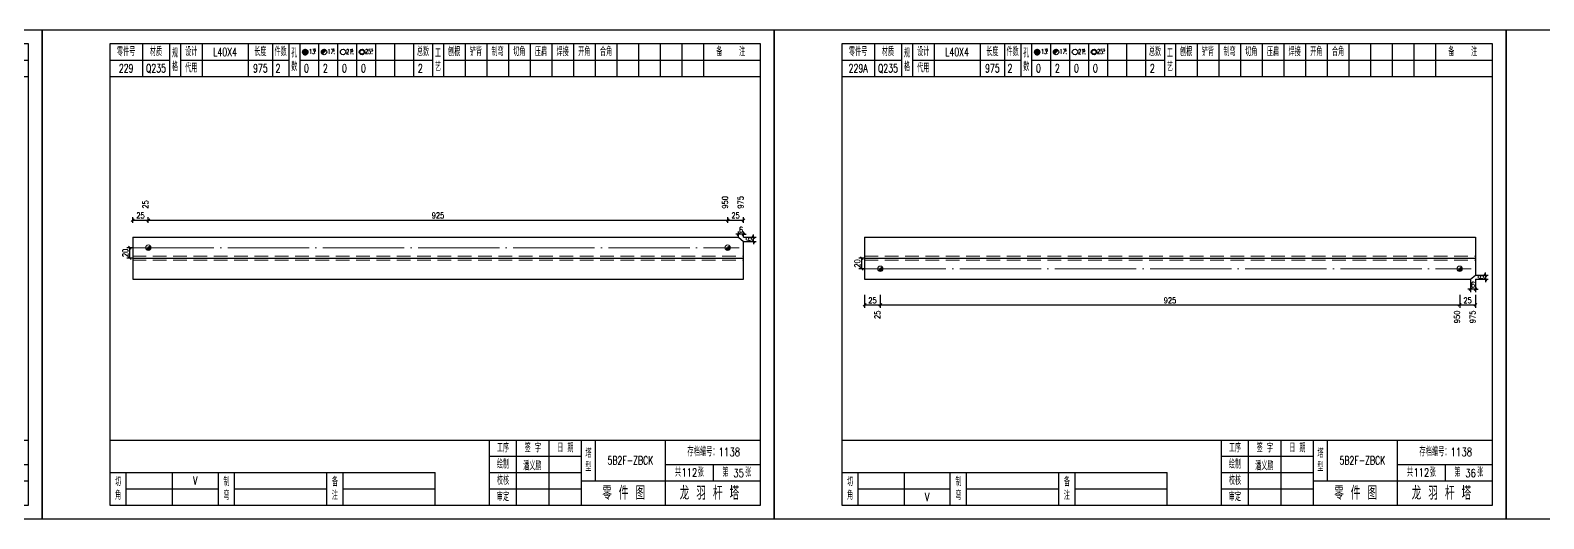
# Model space of a CAD drawing. Header units: millimetres. Extents: x 0 to 30240, y -10896 to -1348.
# Drawn here: x 9176 to 9734, y -2069 to -1889 of the extents above; entities that cross this region are included whole.
import ezdxf
from ezdxf.enums import TextEntityAlignment as Align

# ---------------------------------------------------------------- set-up
doc = ezdxf.new("R2010")
doc.units = ezdxf.units.MM
doc.header["$LTSCALE"] = 20
doc.header["$PDMODE"] = 1
doc.linetypes.add('DASHDOT2X', pattern=[1.75, 1.5, -0.125, 0, -0.125])
doc.linetypes.add('HIDDEN', pattern=[0.375, 0.25, -0.125])
for name, color, linetype, lineweight in [('1', 7, 'Continuous', 25), ('11', 3, 'Continuous', 13), ('2', 1, 'HIDDEN', 13), ('5', 1, 'Continuous', 13), ('7', 2, 'DASHDOT2X', 13)]:
    doc.layers.add(name, color=color, linetype=linetype, lineweight=lineweight)
doc.styles.get("Standard").update_dxf_attribs({"font": 'simplex', "width": 0.7, "bigfont": 'gbhzfs.shx'})
doc.styles.add('SYMBOL_TXT', font='txt.shx', dxfattribs={"width": 0.6})
doc.styles.add('TITLE_TXT', font='simplex.shx', dxfattribs={"width": 0.75, "height": 2.5, "bigfont": 'gbhzfs.shx'})
doc.dimstyles.get("Standard").update_dxf_attribs({"dimtxt": 2.1, "dimasz": 1, "dimexe": 1.05, "dimexo": 0, "dimgap": 0.63, "dimtad": 1, "dimzin": 0, "dimdsep": 46, "dimtxsty": 'standard', "dimblk": 'OBLIQUE', "dimblk1": 'OBLIQUE', "dimblk2": 'OBLIQUE', "dimcen": 0.09, "dimadec": 0, "dimazin": 0, "dimtfac": 1, "dimtdec": 1, "dimtix": 1, "dimtmove": 0, "dimatfit": 3, "dimfxl": 0, "dimtolj": 1, "dimtzin": 0, "dimarcsym": 0})
pattern_1 = [(0, (-3, 0), (0, 0.0125), [])]

# ---------------------------------------------------------------- blocks, each defined once
blk = doc.blocks.new('M12_HOLE')
h = blk.add_hatch()
h.set_pattern_fill('LINE', scale=0.1, style=0)
h.set_pattern_definition(pattern_1)
h.paths.add_polyline_path([(-5, 0, 1), (-1, 0, 1)])
at = {"color": 7}
blk.add_circle((-3, 0), 2, dxfattribs=at)
at = {"color": 7, "attachment_point": 1, "style": 'SYMBOL_TXT'}
for s, insert, char_height, width in [('13\\f??|b0|i0|c0|p54;.', (-0.1, 2.1), 3.5, 5.707), ('5', (3.7, 2.3), 1.8, 2.931)]:
    blk.add_mtext(s, dxfattribs=dict(at, insert=insert, char_height=char_height, width=width))
blk = doc.blocks.new('M16_HOLE')
h = blk.add_hatch()
h.set_pattern_fill('LINE', scale=0.1, style=0)
h.set_pattern_definition(pattern_1)
h.paths.add_polyline_path([(-1.6, 1.4, 0.668179), (-5, 0, 0.198912), (-4.4, -1.4)])
at = {"color": 7}
blk.add_circle((-3, 0), 2, dxfattribs=at)
at = {"color": 7, "attachment_point": 1, "style": 'SYMBOL_TXT'}
for s, insert, char_height, width in [('17.', (-0.4, 2.1), 3.5, 6.316), ('5', (3.6, 2.3), 1.8, 1.822)]:
    blk.add_mtext(s, dxfattribs=dict(at, insert=insert, char_height=char_height, width=width))
blk = doc.blocks.new('M20_HOLE')
at = {"color": 7}
blk.add_circle((-3, 0), 2, dxfattribs=at)
at = {"color": 7, "attachment_point": 1, "style": 'SYMBOL_TXT'}
for s, insert, char_height, width in [('21.', (-0.7, 2), 3.5, 6.074), ('5', (3.3, 2), 1.8, 1.458)]:
    blk.add_mtext(s, dxfattribs=dict(at, insert=insert, char_height=char_height, width=width))
blk = doc.blocks.new('M24_HOLE')
at = {"color": 7}
for radius in [2, 1.5]:
    blk.add_circle((-3, 0), radius, dxfattribs=at)
at = {"color": 7, "attachment_point": 1, "style": 'SYMBOL_TXT'}
for s, insert, char_height, width in [('25.', (-0.7, 2.1), 3.5, 2.429), ('5', (3.9, 2.3), 1.8, 1.944)]:
    blk.add_mtext(s, dxfattribs=dict(at, insert=insert, char_height=char_height, width=width))
blk = doc.blocks.new('JgCard')
for p, q in [((270, 180), (0, 180)), ((0, 180), (0, 0)), ((270, 0), (270, 180)), ((265, 175), (25, 175)), ((25, 175), (25, 5)), ((37, 175), (37, 163)), ((47, 175), (47, 163)), ((51, 175), (51, 163)), ((59, 175), (59, 163)), ((76, 175), (76, 163)), ((85, 175), (85, 163)), ((91, 175), (91, 163)), ((95, 175), (95, 163)), ((102, 175), (102, 163)), ((109, 175), (109, 163)), ((116, 175), (116, 163)), ((123, 175), (123, 163)), ((130, 175), (130, 163)), ((137, 175), (137, 163)), ((144, 175), (144, 163)), ((148, 175), (148, 163)), ((156, 175), (156, 163)), ((164, 175), (164, 163)), ((172, 175), (172, 163)), ((180, 175), (180, 163)), ((188, 175), (188, 163)), ((196, 175), (196, 163)), ((204, 175), (204, 163)), ((212, 175), (212, 163)), ((220, 175), (220, 163)), ((228, 175), (228, 163)), ((236, 175), (236, 163)), ((244, 175), (244, 163)), ((265, 5), (265, 175)), ((25, 169), (47, 169)), ((51, 169), (91, 169)), ((95, 169), (144, 169)), ((148, 169), (265, 169)), ((25, 163), (265, 163)), ((25, 29), (265, 29)), ((165, 5), (165, 29)), ((175, 5), (175, 29)), ((187, 5), (187, 29)), ((199, 5), (199, 29)), ((204, 29), (204, 14)), ((230, 5), (230, 29)), ((165, 23), (199, 23)), ((25, 17), (145, 17)), ((31, 5), (31, 17)), ((48, 17), (48, 5)), ((65, 5), (65, 17)), ((71, 5), (71, 17)), ((105, 5), (105, 17)), ((111, 5), (111, 17)), ((145, 5), (145, 17)), ((165, 17), (199, 17)), ((230, 20), (265, 20)), ((247.5, 20), (247.5, 14)), ((199, 14), (265, 14)), ((31, 11), (65, 11)), ((71, 11), (105, 11)), ((111, 11), (145, 11)), ((165, 11), (199, 11)), ((0, 0), (270, 0)), ((25, 5), (265, 5))]:
    blk.add_line(p, q)
blk.add_lwpolyline([(96.03, 171.99, -1), (98.03, 171.99, -1)], format="xyb", close=True)
blk.add_point((145, 96))
at = {"xscale": 0.5, "yscale": 0.5, "zscale": 0.5}
for name, p in [('M12_HOLE', (98.53, 171.99)), ('M16_HOLE', (105.5, 172)), ('M24_HOLE', (119.5, 172)), ('M20_HOLE', (112.5, 172))]:
    blk.add_blockref(name, p, dxfattribs=at)
at = {"style": 'TITLE_TXT', "width": 0.75}
for s, height, p in [('存档编号：1138', 3.076, (238.02, 23.07)), ('潘义鹏', 3, (177.45, 17.91)), ('龙 羽 杆 塔', 5, (235.17, 6.97))]:
    blk.add_text(s, height=height, dxfattribs=at).set_placement(p)
at = {"attachment_point": 5, "style": 'TITLE_TXT'}
for s, insert, char_height, width in [('零件号', (31, 172), 3, 15), ('材质', (42, 172), 3, 8), ('设计', (55, 172), 3, 8), ('长度', (80.5, 172), 3, 8), ('件数', (88, 172), 3, 6), ('总数', (140.5, 172), 3, 7), ('刨根', (152, 172), 3, 8), ('铲背', (160, 172), 3, 8), ('制弯', (168, 172), 3, 8), ('切角', (176, 172), 3, 8), ('压扁', (184, 172), 3, 8), ('焊接', (192, 172), 3, 8), ('开角', (200, 172), 3, 8), ('合角', (208, 172), 3, 8), ('备    注', (254, 172), 3, 22), ('规格', (49, 169), 3, 4), ('代用', (55, 166), 3, 8), ('孔数', (93, 169), 3, 4), ('工\\P艺', (146, 169), 3, 4), ('工序', (170, 26), 3, 10), ('签 字', (181, 26), 3, 12), ('日 期', (193, 26), 3, 12), ('塔\\P型', (201.5, 21.5), 3, 5), ('绘制', (170, 20), 3, 10), ('共    张', (238.75, 17), 3, 17.5), ('第    张', (256.25, 17), 3, 17.5), ('切\\P角', (28, 11), 3, 6), ('制\\P弯', (68, 11), 3, 6), ('备\\P注', (108, 11), 3, 6), ('校核', (170, 14), 3, 10), ('零 件 图', (214.5, 9.5), 5, 31), ('审定', (170, 8), 3, 10)]:
    blk.add_mtext(s, dxfattribs=dict(at, insert=insert, char_height=char_height, width=width))
blk = doc.blocks.new('M16')
for p, q in [((-0.71, -0.71), (0.71, 0.71)), ((-0.4, 0), (0.4, 0)), ((0, 0.4), (0, -0.4))]:
    blk.add_line(p, q)
blk.add_circle((0, 0), 1)
for radius in [0.8, 0.6, 0.4, 0.2]:
    blk.add_arc((0, 0), radius, 225, 45)
blk = doc.blocks.new('_Oblique')
at = {"color": 0, "linetype": 'ByBlock', "lineweight": -2}
blk.add_line((-0.5, -0.5), (0.5, 0.5), dxfattribs=at)
blk = doc.blocks.new('*D1419')
at = {"layer": '11', "color": 0, "lineweight": -2}
for p, q in [((9442.38, -1965.2), (9442.38, -1964.2)), ((9438.7, -1965.2), (9443.42, -1965.2)), ((9438.7, -1966.75), (9443.42, -1966.75)), ((9442.38, -1966.75), (9442.38, -1965.2)), ((9442.38, -1966.75), (9442.38, -1967.75))]:
    blk.add_line(p, q, dxfattribs=at)
at = {"layer": 'Defpoints', "color": 0}
for p in [(9438.7, -1965.2), (9438.7, -1966.75), (9442.38, -1965.2)]:
    blk.add_point(p, dxfattribs=at)
at = {"layer": '11', "color": 0, "lineweight": -2}
for p, rotation in [((9442.38, -1965.2), 270), ((9442.38, -1966.75), 90)]:
    blk.add_blockref('_Oblique', p, dxfattribs=dict(at, rotation=rotation))
at = {"layer": '11', "color": 0, "insert": (9440.69, -1965.97), "char_height": 2.1, "attachment_point": 5, "rotation": 90}
blk.add_mtext('\\A1;6', dxfattribs=at)
blk = doc.blocks.new('*D1420')
at = {"layer": '11', "color": 0, "lineweight": -2}
for p, q in [((9436.85, -1964.15), (9435.85, -1964.15)), ((9436.85, -1965.2), (9436.85, -1963.1)), ((9438.7, -1964.15), (9436.85, -1964.15)), ((9438.7, -1965.2), (9438.7, -1963.1)), ((9438.7, -1964.15), (9439.7, -1964.15))]:
    blk.add_line(p, q, dxfattribs=at)
at = {"layer": 'Defpoints', "color": 0}
for p in [(9436.85, -1964.15), (9436.85, -1965.2), (9438.7, -1965.2)]:
    blk.add_point(p, dxfattribs=at)
at = {"layer": '11', "color": 0, "lineweight": -2}
blk.add_blockref('_Oblique', (9436.85, -1964.15), dxfattribs=at)
at = {"layer": '11', "color": 0, "lineweight": -2, "rotation": 180}
blk.add_blockref('_Oblique', (9438.7, -1964.15), dxfattribs=at)
at = {"layer": '11', "color": 0, "insert": (9437.78, -1962.47), "char_height": 2.1, "attachment_point": 5}
blk.add_mtext('\\A1;6', dxfattribs=at)
blk = doc.blocks.new('*D1425')
at = {"layer": '11', "color": 0, "lineweight": -2}
for p, q in [((9708.7, -1979.18), (9713.42, -1979.18)), ((9708.7, -1980.74), (9713.42, -1980.74)), ((9712.38, -1979.18), (9712.38, -1978.18)), ((9712.38, -1979.18), (9712.38, -1980.74)), ((9712.38, -1980.74), (9712.38, -1981.74))]:
    blk.add_line(p, q, dxfattribs=at)
at = {"layer": 'Defpoints', "color": 0}
for p in [(9708.7, -1979.18), (9708.7, -1980.74), (9712.38, -1980.74)]:
    blk.add_point(p, dxfattribs=at)
at = {"layer": '11', "color": 0, "lineweight": -2}
for p, rotation in [((9712.38, -1979.18), 270), ((9712.38, -1980.74), 90)]:
    blk.add_blockref('_Oblique', p, dxfattribs=dict(at, rotation=rotation))
at = {"layer": '11', "color": 0, "insert": (9710.69, -1979.96), "char_height": 2.1, "attachment_point": 5, "rotation": 90}
blk.add_mtext('\\A1;6', dxfattribs=at)
blk = doc.blocks.new('*D1426')
at = {"layer": '11', "color": 0, "lineweight": -2}
for p, q in [((9706.85, -1980.74), (9706.85, -1985.46)), ((9708.7, -1980.74), (9708.7, -1985.46)), ((9706.85, -1984.41), (9705.85, -1984.41)), ((9708.7, -1984.41), (9706.85, -1984.41)), ((9708.7, -1984.41), (9709.7, -1984.41))]:
    blk.add_line(p, q, dxfattribs=at)
at = {"layer": 'Defpoints', "color": 0}
for p in [(9706.85, -1980.74), (9708.7, -1980.74), (9706.85, -1984.41)]:
    blk.add_point(p, dxfattribs=at)
at = {"layer": '11', "color": 0, "lineweight": -2}
blk.add_blockref('_Oblique', (9706.85, -1984.41), dxfattribs=at)
at = {"layer": '11', "color": 0, "lineweight": -2, "rotation": 180}
blk.add_blockref('_Oblique', (9708.7, -1984.41), dxfattribs=at)
at = {"layer": '11', "color": 0, "insert": (9707.78, -1982.73), "char_height": 2.1, "attachment_point": 5}
blk.add_mtext('\\A1;6', dxfattribs=at)

msp = doc.modelspace()

# ---------------------------------------------------------------- linework, layer by layer
at = {"layer": '1'}
for p, q in [((9213.4, -1965.196), (9213.4, -1980.736)), ((9213.4, -1965.196), (9436.852, -1965.196)), ((9436.852, -1965.196), (9438.7, -1966.75)), ((9438.7, -1972.966), (9438.7, -1966.75)), ((9483.4, -1965.196), (9483.4, -1980.736)), ((9483.4, -1965.196), (9708.7, -1965.196)), ((9708.7, -1965.196), (9708.7, -1972.966)), ((9213.4, -1972.966), (9438.7, -1972.966)), ((9438.7, -1980.736), (9438.7, -1972.966)), ((9483.4, -1972.966), (9708.7, -1972.966)), ((9708.7, -1972.966), (9708.7, -1979.182)), ((9213.4, -1980.736), (9438.7, -1980.736)), ((9483.4, -1980.736), (9706.852, -1980.736)), ((9706.852, -1980.736), (9708.7, -1979.182))]:
    msp.add_line(p, q, dxfattribs=at)
at = {"layer": '2'}
for p, q in [((9213.4, -1972.189), (9438.7, -1972.189)), ((9213.4, -1973.743), (9438.7, -1973.743)), ((9483.4, -1972.189), (9708.7, -1972.189)), ((9483.4, -1973.743), (9708.7, -1973.743))]:
    msp.add_line(p, q, dxfattribs=at)
at = {"layer": '7'}
for p, q in [((9213.4, -1969.081), (9437.078, -1969.081)), ((9483.4, -1976.851), (9707.078, -1976.851))]:
    msp.add_line(p, q, dxfattribs=at)

# ---------------------------------------------------------------- block references
at = {"layer": '1'}
for p in [(8910, -2068.966), (9180, -2068.966), (9450, -2068.966), (9720, -2068.966)]:
    msp.add_blockref('JgCard', p, dxfattribs=at)
at = {"layer": '5'}
for p in [(9219.176, -1969.081), (9432.878, -1969.081), (9489.176, -1976.851), (9702.878, -1976.851)]:
    msp.add_blockref('M16', p, dxfattribs=at)

# ---------------------------------------------------------------- texts
at = {"style": 'TITLE_TXT', "width": 0.75}
for s, p in [('112', (9415.855, -2053.439)), ('35', (9435.003, -2053.654)), ('112', (9685.855, -2053.439)), ('36', (9705.003, -2053.654))]:
    msp.add_text(s, height=3, dxfattribs=at).set_placement(p)
at = {"layer": '1', "width": 0.7}
for s, p in [('L40X4', (9247.5, -1896.966)), ('L40X4', (9517.5, -1896.966)), ('229', (9211, -1902.966)), ('Q235', (9222, -1902.966)), ('975', (9260.5, -1902.966)), ('2', (9267, -1902.966)), ('0', (9277.5, -1902.966)), ('2', (9284.5, -1902.966)), ('0', (9291.5, -1902.966)), ('0', (9298.5, -1902.966)), ('2', (9319.5, -1902.966)), ('229A', (9481, -1902.966)), ('Q235', (9492, -1902.966)), ('975', (9530.5, -1902.966)), ('2', (9537, -1902.966)), ('0', (9547.5, -1902.966)), ('2', (9554.5, -1902.966)), ('0', (9561.5, -1902.966)), ('0', (9568.5, -1902.966)), ('2', (9589.5, -1902.966)), ('V', (9236.5, -2054.966)), ('V', (9506.5, -2060.966))]:
    msp.add_text(s, height=3, dxfattribs=at).set_placement(p, align=Align.MIDDLE_CENTER)
for s, p in [('25', (9219.176, -1954.696)), ('950', (9432.963, -1954.696)), ('975', (9438.7, -1954.696))]:
    msp.add_text(s, height=2.1, rotation=90, dxfattribs=at).set_placement(p)
for s, p in [('25', (9489.176, -1992.286)), ('950', (9702.963, -1992.286)), ('975', (9708.7, -1992.286))]:
    msp.add_text(s, height=2.1, rotation=90, dxfattribs=at).set_placement(p, align=Align.RIGHT)
at = {"layer": '1', "char_height": 3, "width": 26, "attachment_point": 5}
for insert in [(9397, -2047.466), (9667, -2047.466)]:
    msp.add_mtext('5B2F-ZBCK', dxfattribs=dict(at, insert=insert))

# ---------------------------------------------------------------- dimensions: what is measured, and where the dimension line sits
at = {"layer": '1'}
for base, p1, p2 in [((9212.35, -1969.081), (9213.35, -1972.966), (9213.35, -1969.081)), ((9482.35, -1972.966), (9483.35, -1976.851), (9483.35, -1972.966))]:
    msp.add_linear_dim(base=base, p1=p1, p2=p2, angle=90, text='20', dimstyle='standard', dxfattribs=at).render()
at = {"layer": '11'}
for base, p1, p2, text in [((9219.176, -1958.896), (9213.4, -1959.946), (9219.176, -1959.946), '25'), ((9432.878, -1958.896), (9219.176, -1959.946), (9432.878, -1959.946), '925'), ((9438.7, -1958.896), (9432.878, -1959.946), (9438.7, -1959.946), '25'), ((9489.176, -1990.186), (9483.4, -1986.511), (9489.176, -1986.511), '25'), ((9702.878, -1990.186), (9489.176, -1986.511), (9702.878, -1986.511), '925'), ((9708.7, -1990.186), (9702.878, -1986.511), (9708.7, -1986.511), '25')]:
    msp.add_linear_dim(base=base, p1=p1, p2=p2, text=text, dimstyle='standard', dxfattribs=at).render()
for base, p1, p2, picture, middle in [((9436.852, -1964.146), (9438.7, -1965.196), (9436.852, -1965.196), '*D1420', (9437.776, -1962.466)), ((9706.852, -1984.411), (9708.7, -1980.736), (9706.852, -1980.736), '*D1426', (9707.776, -1982.731))]:
    dim = msp.add_linear_dim(base=base, p1=p1, p2=p2, text='6', dimstyle='standard', dxfattribs=at)
    dim.commit()
    dim.dimension.update_dxf_attribs({"geometry": picture, "text_midpoint": middle})
for base, p1, p2, picture, middle in [((9442.375, -1965.196), (9438.7, -1966.75), (9438.7, -1965.196), '*D1419', (9440.695, -1965.973)), ((9712.375, -1980.736), (9708.7, -1979.182), (9708.7, -1980.736), '*D1425', (9710.695, -1979.959))]:
    dim = msp.add_linear_dim(base=base, p1=p1, p2=p2, angle=90, text='6', dimstyle='standard', dxfattribs=at)
    dim.commit()
    dim.dimension.update_dxf_attribs({"geometry": picture, "text_midpoint": middle})

doc.saveas('drawing.dxf')
